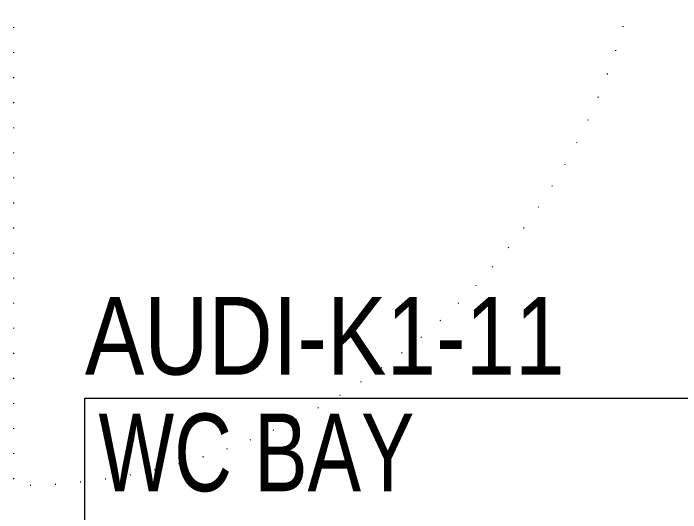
# Model space of a CAD drawing. Extents: x -2050 to 29725, y -1777 to 6820.
# Drawn here: x 10057.1 to 10143, y 2144.1 to 2208.3 of the extents above; entities that cross this region are included whole.
import ezdxf
from ezdxf.enums import TextEntityAlignment as Align

# ---------------------------------------------------------------- set-up
doc = ezdxf.new("R2010")
doc.units = 0
doc.header["$LTSCALE"] = 25
doc.header["$MEASUREMENT"] = 0
doc.linetypes.add('DOT2', pattern=[0.125, 0, -0.125])
doc.layers.get('0').update_dxf_attribs({"color": 9, "lineweight": 9})
doc.layers.add('20', color=9, linetype='DOT2', lineweight=9)
doc.layers.add('21', color=9, linetype='Continuous', lineweight=9)
doc.styles.add('Arial', font='arial.ttf', dxfattribs={"height": 2.5})
doc.styles.add('MuuM_TEXT-STANDART', font='ARIALN.TTF')

# ---------------------------------------------------------------- blocks, each defined once
blk = doc.blocks.new('p-kapı')
at = {"layer": '20'}
blk.add_lwpolyline([(4.87, -4.6), (86.47, -4.6)], dxfattribs=at)
blk.add_arc((4.87, -4.6), 81.6, 270.10532, 0, dxfattribs=at)
blk = doc.blocks.new('0_roomno2-flat-2')
at = {"layer": '21'}
blk.add_lwpolyline([(96.875, -52.5), (0, -52.5), (0, 0), (96.875, 0)], close=True, dxfattribs=at)
at = {"layer": '21', "style": 'Arial'}
blk.add_attdef('ODANO', (0, 5.85), '', height=10, dxfattribs=at)
blk.add_attdef('MEKANADI', text='', height=10, dxfattribs=at).set_placement((1.75, -15), align=Align.BOTTOM_LEFT)
at = {"layer": '21', "style": 'MuuM_TEXT-STANDART', "width": 0.6}
for tag, p in [('YER01', (50, -22.5)), ('TAVAN01', (68.75, -22.5)), ('DUVAR01', (87.5, -22.5)), ('YER02', (50, -33.75)), ('TAVAN02', (68.75, -33.75)), ('DUVAR02', (87.5, -33.75)), ('YER03', (50, -45)), ('TAVAN03', (68.75, -45)), ('DUVAR03', (87.5, -45))]:
    blk.add_attdef(tag, text='', height=7.5, dxfattribs=at).set_placement(p, align=Align.MIDDLE_CENTER)
for tag, p in [('M2', (1.75, -24.375)), ('TEMIZTAVANYUKSEKLIGI', (9, -43.04))]:
    blk.add_attdef(tag, text='', height=7.5, dxfattribs=at).set_placement(p, align=Align.MIDDLE_LEFT)

msp = doc.modelspace()

# ---------------------------------------------------------------- block references
at = {"xscale": -1, "rotation": 90}
msp.add_blockref('p-kapı', (10052.5, 2234), dxfattribs=at)
ref = msp.add_blockref('0_roomno2-flat-2', (10066.318, 2158.828))
ref.add_attrib('ODANO', 'AUDI-K1-11', dxfattribs={"layer": '21', "height": 10, "style": 'MuuM_TEXT-STANDART'}).set_placement((10066.318, 2158.828), align=Align.BOTTOM_LEFT)
ref.add_attrib('MEKANADI', 'WC BAY', dxfattribs={"layer": '21', "height": 10, "style": 'MuuM_TEXT-STANDART', "width": 0.9}).set_placement((10068.068, 2143.828), align=Align.BOTTOM_LEFT)

doc.saveas('drawing.dxf')
